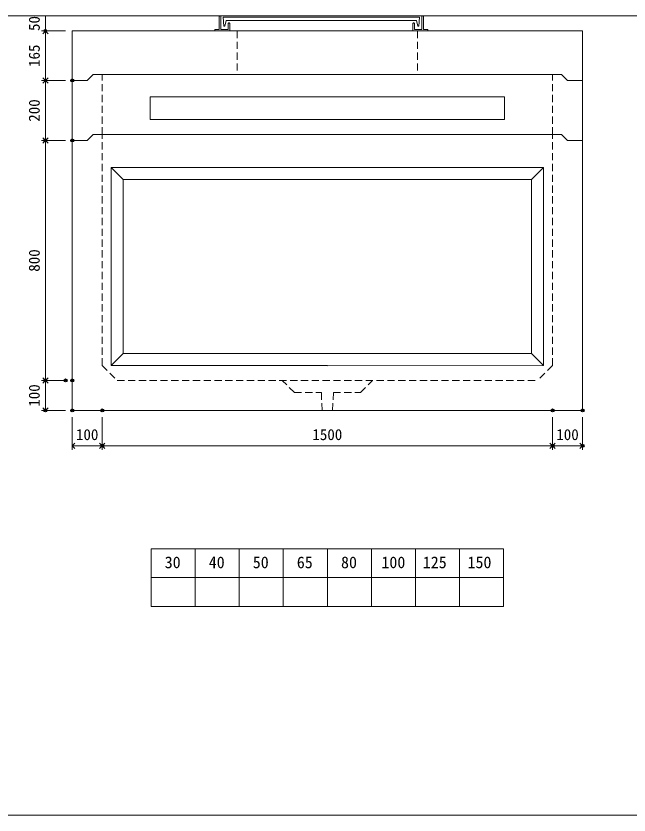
# Model space of a CAD drawing. Units: millimetres, scale not verified. Extents: x -6420 to 6420, y -3037 to 3037.
# Drawn here: x 2323 to 4365, y -2663 to 0 of the extents above; entities that cross this region are included whole.
import ezdxf
from ezdxf.enums import TextEntityAlignment as Align

# ---------------------------------------------------------------- set-up
doc = ezdxf.new("R2010")
doc.units = ezdxf.units.MM
doc.header["$LTSCALE"] = 20
doc.header["$PDMODE"] = 32
doc.header["$PDSIZE"] = 10
doc.linetypes.add('DASHED1', pattern=[1.8, 1.2, -0.6])
doc.linetypes.add('USER2', pattern=[50.8, 31.75, -6.35, 6.35, -6.35])
doc.layers.add('0-1_Defpoints', color=7, linetype='Continuous')
for name, color, linetype, lineweight in [('0-2_gaikei', 7, 'Continuous', 18), ('0-3_moji', 7, 'Continuous', 18), ('0-4_hole', 7, 'DASHED1', 5), ('0-5_kakure', 7, 'Continuous', 5), ('0-8_0', 6, 'Continuous', 18), ('0-A_uchigawa', 3, 'Continuous', 18), ('0-B_pen2破線', 4, 'Continuous', 18), ('0-D_pen2実線', 7, 'Continuous', 18), ('1-2_uchigawa2', 6, 'USER2', 18)]:
    doc.layers.add(name, color=color, linetype=linetype, lineweight=lineweight)
doc.styles.add('ＭＳ ゴシック', font='')
doc.styles.get('ＭＳ ゴシック').set_extended_font_data('MS Gothic')

# ---------------------------------------------------------------- blocks, each defined once
blk = doc.blocks.new('_Open90')
at = {"layer": '0-5_kakure'}
blk.add_line((0, 0), (-1, 0), dxfattribs=at)
blk.add_lwpolyline([(-0.5, 0.5), (0, 0), (-0.5, -0.5)], dxfattribs=at)
blk = doc.blocks.new('D80')
at = {"layer": '0-1_Defpoints'}
for p in [(5093.24, 2375.29), (5004.21, 2175.29), (5093.24, 2175.29)]:
    blk.add_point(p, dxfattribs=at)
at = {"layer": '0-5_kakure'}
for p, q in [((5071.24, 2375.29), (4991.21, 2375.29)), ((5004.21, 2357.29), (5004.21, 2193.29)), ((5071.24, 2175.29), (4991.21, 2175.29))]:
    blk.add_line(p, q, dxfattribs=at)
at = {"layer": '0-5_kakure', "xscale": 18, "yscale": 18}
for p, rotation in [((5004.21, 2375.29), 90), ((5004.21, 2175.29), 270)]:
    blk.add_blockref('_Open90', p, dxfattribs=dict(at, rotation=rotation))
at = {"layer": '0-5_kakure', "style": 'ＭＳ ゴシック'}
blk.add_text('200', height=36.66, rotation=90, dxfattribs=at).set_placement((4996.21, 2237.79), align=Align.BOTTOM_LEFT)
blk = doc.blocks.new('D44')
at = {"layer": '0-1_Defpoints'}
for p in [(5093.24, 2175.29), (5004.21, 1375.29), (5093.24, 1375.29)]:
    blk.add_point(p, dxfattribs=at)
at = {"layer": '0-5_kakure'}
for p, q in [((5071.24, 2175.29), (4991.21, 2175.29)), ((5004.21, 2157.29), (5004.21, 1393.29)), ((5071.24, 1375.29), (4991.21, 1375.29))]:
    blk.add_line(p, q, dxfattribs=at)
at = {"layer": '0-5_kakure', "xscale": 18, "yscale": 18}
for p, rotation in [((5004.21, 2175.29), 90), ((5004.21, 1375.29), 270)]:
    blk.add_blockref('_Open90', p, dxfattribs=dict(at, rotation=rotation))
at = {"layer": '0-5_kakure', "style": 'ＭＳ ゴシック'}
blk.add_text('800', height=36.66, rotation=90, dxfattribs=at).set_placement((4996.21, 1737.79), align=Align.BOTTOM_LEFT)
blk = doc.blocks.new('D45')
at = {"layer": '0-1_Defpoints'}
for p in [(5071.24, 1375.29), (5004.21, 1275.29), (5093.24, 1275.29)]:
    blk.add_point(p, dxfattribs=at)
at = {"layer": '0-5_kakure'}
for p, q in [((5049.24, 1375.29), (4991.21, 1375.29)), ((5004.21, 1357.29), (5004.21, 1293.29)), ((5071.24, 1275.29), (4991.21, 1275.29))]:
    blk.add_line(p, q, dxfattribs=at)
at = {"layer": '0-5_kakure', "xscale": 18, "yscale": 18}
for p, rotation in [((5004.21, 1375.29), 90), ((5004.21, 1275.29), 270)]:
    blk.add_blockref('_Open90', p, dxfattribs=dict(at, rotation=rotation))
at = {"layer": '0-5_kakure', "style": 'ＭＳ ゴシック'}
blk.add_text('100', height=36.66, rotation=90, dxfattribs=at).set_placement((4996.21, 1287.79), align=Align.BOTTOM_LEFT)
blk = doc.blocks.new('D46')
at = {"layer": '0-1_Defpoints'}
for p in [(5093.24, 1275.29), (5193.24, 1275.29), (5193.24, 1157.58)]:
    blk.add_point(p, dxfattribs=at)
at = {"layer": '0-5_kakure'}
for p, q in [((5093.24, 1253.29), (5093.24, 1144.58)), ((5193.24, 1253.29), (5193.24, 1144.58)), ((5111.24, 1157.58), (5175.24, 1157.58))]:
    blk.add_line(p, q, dxfattribs=at)
at = {"layer": '0-5_kakure', "xscale": 18, "yscale": 18, "rotation": 180}
blk.add_blockref('_Open90', (5093.24, 1157.58), dxfattribs=at)
at = {"layer": '0-5_kakure', "xscale": 18, "yscale": 18}
blk.add_blockref('_Open90', (5193.24, 1157.58), dxfattribs=at)
at = {"layer": '0-5_kakure', "style": 'ＭＳ ゴシック'}
blk.add_text('100', height=36.66, dxfattribs=at).set_placement((5105.74, 1165.58), align=Align.BOTTOM_LEFT)
blk = doc.blocks.new('D47')
at = {"layer": '0-1_Defpoints'}
for p in [(5193.24, 1275.29), (6693.24, 1275.29), (6693.24, 1157.58)]:
    blk.add_point(p, dxfattribs=at)
at = {"layer": '0-5_kakure'}
for p, q in [((5193.24, 1253.29), (5193.24, 1144.58)), ((6693.24, 1253.29), (6693.24, 1144.58)), ((5211.24, 1157.58), (6675.24, 1157.58))]:
    blk.add_line(p, q, dxfattribs=at)
at = {"layer": '0-5_kakure', "xscale": 18, "yscale": 18, "rotation": 180}
blk.add_blockref('_Open90', (5193.24, 1157.58), dxfattribs=at)
at = {"layer": '0-5_kakure', "xscale": 18, "yscale": 18}
blk.add_blockref('_Open90', (6693.24, 1157.58), dxfattribs=at)
at = {"layer": '0-5_kakure', "style": 'ＭＳ ゴシック'}
blk.add_text('1500', height=36.66, dxfattribs=at).set_placement((5893.24, 1165.58), align=Align.BOTTOM_LEFT)
blk = doc.blocks.new('D48')
at = {"layer": '0-1_Defpoints'}
for p in [(6693.24, 1275.29), (6793.24, 1275.29), (6793.24, 1157.58)]:
    blk.add_point(p, dxfattribs=at)
at = {"layer": '0-5_kakure'}
for p, q in [((6693.24, 1253.29), (6693.24, 1144.58)), ((6793.24, 1253.29), (6793.24, 1144.58)), ((6711.24, 1157.58), (6775.24, 1157.58))]:
    blk.add_line(p, q, dxfattribs=at)
at = {"layer": '0-5_kakure', "xscale": 18, "yscale": 18, "rotation": 180}
blk.add_blockref('_Open90', (6693.24, 1157.58), dxfattribs=at)
at = {"layer": '0-5_kakure', "xscale": 18, "yscale": 18}
blk.add_blockref('_Open90', (6793.24, 1157.58), dxfattribs=at)
at = {"layer": '0-5_kakure', "style": 'ＭＳ ゴシック'}
blk.add_text('100', height=36.66, dxfattribs=at).set_placement((6705.74, 1165.58), align=Align.BOTTOM_LEFT)
blk = doc.blocks.new('_Open90_43')
at = {"layer": '0-5_kakure'}
blk.add_line((0, 0), (-1, 0), dxfattribs=at)
blk.add_lwpolyline([(-0.5, 0.5), (0, 0), (-0.5, -0.5)], dxfattribs=at)
blk = doc.blocks.new('16 5')
at = {"layer": '0-5_kakure'}
for p, q in [((75.03, 82.5), (-5, 82.5)), ((8, 64.5), (8, -64.5)), ((53.03, -82.5), (-5, -82.5))]:
    blk.add_line(p, q, dxfattribs=at)
at = {"layer": '0-5_kakure', "xscale": 18, "yscale": 18}
for p, rotation in [((8, 82.5), 90), ((8, -82.5), 270)]:
    blk.add_blockref('_Open90_43', p, dxfattribs=dict(at, rotation=rotation))
at = {"layer": '0-5_kakure', "style": 'ＭＳ ゴシック'}
blk.add_text('165', height=36.66, rotation=90, dxfattribs=at).set_placement((0, -37.5), align=Align.BOTTOM_LEFT)
blk = doc.blocks.new('5 0')
at = {"layer": '0-5_kakure'}
for p, q in [((2.73, 37.5), (2.73, -12.5)), ((9.9, -12.5), (-10.27, -12.5))]:
    blk.add_line(p, q, dxfattribs=at)
blk.add_point((2.73, -12.5), dxfattribs=at)
at = {"layer": '0-5_kakure', "style": 'ＭＳ ゴシック'}
blk.add_text('50', height=36.66, rotation=90, dxfattribs=at).set_placement((-5.27, -12.5), align=Align.BOTTOM_LEFT)

msp = doc.modelspace()

# ---------------------------------------------------------------- linework, layer by layer
at = {"layer": '0-2_gaikei'}
for p, q in [((2773.33, -1775.67), (2773.33, -1967.67)), ((2773.33, -1775.67), (2773.33, -1967.67)), ((2773.33, -1775.67), (2773.33, -1967.67)), ((2773.33, -1775.67), (2773.33, -1967.67)), ((2773.33, -1775.67), (3946.67, -1775.67)), ((2920, -1775.67), (2920, -1967.67)), ((3066.67, -1775.67), (3066.67, -1967.67)), ((3066.67, -1775.67), (3066.67, -1967.67)), ((3213.33, -1775.67), (3213.33, -1967.67)), ((3360, -1775.67), (3360, -1967.67)), ((3506.67, -1775.67), (3506.67, -1967.67)), ((3653.33, -1775.67), (3653.33, -1967.67)), ((3800, -1775.67), (3800, -1967.67)), ((3946.67, -1775.67), (3946.67, -1967.67)), ((2773.33, -1871.67), (3946.67, -1871.67)), ((2773.33, -1967.67), (3946.67, -1967.67)), ((-1740, -2663), (6420, -2663))]:
    msp.add_line(p, q, dxfattribs=at)
at = {"layer": '0-3_moji'}
for p, q in [((2510, -49.55), (2510, -414.55)), ((2510, -49.55), (4210, -49.55)), ((2510, -49.55), (4210, -49.55)), ((2510, -49.55), (4210, -49.55)), ((2510, -49.55), (4210, -49.55)), ((2510, -49.55), (4210, -49.55)), ((2510, -49.55), (4210, -49.55)), ((2510, -49.55), (4210, -49.55)), ((2510, -49.55), (4210, -49.55)), ((4210, -414.55), (4210, -49.55)), ((2580, -194.55), (2560, -214.55)), ((2580, -194.55), (2560, -214.55)), ((2580, -194.55), (2560, -214.55)), ((2580, -194.55), (2560, -214.55)), ((2580, -194.55), (2560, -214.55)), ((2580, -194.55), (2560, -214.55)), ((2580, -194.55), (2560, -214.55)), ((2580, -194.55), (2560, -214.55)), ((2580, -194.55), (2560, -214.55)), ((2580, -194.55), (2560, -214.55)), ((2580, -194.55), (2560, -214.55)), ((2580, -194.55), (2560, -214.55)), ((2580, -194.55), (2560, -214.55)), ((2580, -194.55), (2560, -214.55)), ((2580, -194.55), (4140, -194.55)), ((2580, -194.55), (4140, -194.55)), ((2580, -194.55), (4140, -194.55)), ((2580, -194.55), (4140, -194.55)), ((2580, -194.55), (4140, -194.55)), ((2580, -194.55), (4140, -194.55)), ((2580, -194.55), (4140, -194.55)), ((2580, -194.55), (4140, -194.55)), ((2580, -194.55), (4140, -194.55)), ((2580, -194.55), (4140, -194.55)), ((2580, -194.55), (4140, -194.55)), ((2580, -194.55), (4140, -194.55)), ((2580, -194.55), (4140, -194.55)), ((2580, -194.55), (4140, -194.55)), ((4140, -194.55), (4160, -214.55)), ((4140, -194.55), (4160, -214.55)), ((4140, -194.55), (4160, -214.55)), ((4140, -194.55), (4160, -214.55)), ((4140, -194.55), (4160, -214.55)), ((4140, -194.55), (4160, -214.55)), ((4140, -194.55), (4160, -214.55)), ((4140, -194.55), (4160, -214.55)), ((4140, -194.55), (4160, -214.55)), ((4140, -194.55), (4160, -214.55)), ((4140, -194.55), (4160, -214.55)), ((4140, -194.55), (4160, -214.55)), ((4140, -194.55), (4160, -214.55)), ((4140, -194.55), (4160, -214.55)), ((2510, -214.55), (2560, -214.55)), ((2510, -214.55), (2560, -214.55)), ((2510, -214.55), (2560, -214.55)), ((2510, -214.55), (2560, -214.55)), ((2510, -214.55), (2560, -214.55)), ((2510, -214.55), (2560, -214.55)), ((2510, -214.55), (2560, -214.55)), ((2510, -214.55), (2560, -214.55)), ((2510, -214.55), (2560, -214.55)), ((2510, -214.55), (2560, -214.55)), ((2510, -214.55), (2560, -214.55)), ((2510, -214.55), (2560, -214.55)), ((2510, -214.55), (2560, -214.55)), ((2510, -214.55), (2560, -214.55)), ((4160, -214.55), (4210, -214.55)), ((4160, -214.55), (4210, -214.55)), ((4160, -214.55), (4210, -214.55)), ((4160, -214.55), (4210, -214.55)), ((4160, -214.55), (4210, -214.55)), ((4160, -214.55), (4210, -214.55)), ((4160, -214.55), (4210, -214.55)), ((4160, -214.55), (4210, -214.55)), ((4160, -214.55), (4210, -214.55)), ((4160, -214.55), (4210, -214.55)), ((4160, -214.55), (4210, -214.55)), ((4160, -214.55), (4210, -214.55)), ((4160, -214.55), (4210, -214.55)), ((4160, -214.55), (4210, -214.55)), ((2580, -394.55), (2560, -414.55)), ((2580, -394.55), (2560, -414.55)), ((2580, -394.55), (2560, -414.55)), ((2580, -394.55), (2560, -414.55)), ((2580, -394.55), (2560, -414.55)), ((2580, -394.55), (2560, -414.55)), ((2580, -394.55), (2560, -414.55)), ((2580, -394.55), (2560, -414.55)), ((2580, -394.55), (2560, -414.55)), ((2580, -394.55), (2560, -414.55)), ((2580, -394.55), (2560, -414.55)), ((2580, -394.55), (2560, -414.55)), ((2580, -394.55), (2560, -414.55)), ((2580, -394.55), (2560, -414.55)), ((2580, -394.55), (2560, -414.55)), ((2580, -394.55), (2560, -414.55)), ((2580, -394.55), (2560, -414.55)), ((2580, -394.55), (2560, -414.55)), ((2580, -394.55), (4140, -394.55)), ((2580, -394.55), (4140, -394.55)), ((2580, -394.55), (4140, -394.55)), ((2580, -394.55), (4140, -394.55)), ((2580, -394.55), (4140, -394.55)), ((2580, -394.55), (4140, -394.55)), ((2580, -394.55), (4140, -394.55)), ((2580, -394.55), (4140, -394.55)), ((2580, -394.55), (4140, -394.55)), ((2580, -394.55), (4140, -394.55)), ((2580, -394.55), (4140, -394.55)), ((2580, -394.55), (4140, -394.55)), ((2580, -394.55), (4140, -394.55)), ((2580, -394.55), (4140, -394.55)), ((2580, -394.55), (4140, -394.55)), ((2580, -394.55), (4140, -394.55)), ((2580, -394.55), (4140, -394.55)), ((2580, -394.55), (4140, -394.55)), ((4140, -394.55), (4160, -414.55)), ((4140, -394.55), (4160, -414.55)), ((4140, -394.55), (4160, -414.55)), ((4140, -394.55), (4160, -414.55)), ((4140, -394.55), (4160, -414.55)), ((4140, -394.55), (4160, -414.55)), ((4140, -394.55), (4160, -414.55)), ((4140, -394.55), (4160, -414.55)), ((4140, -394.55), (4160, -414.55)), ((4140, -394.55), (4160, -414.55)), ((4140, -394.55), (4160, -414.55)), ((4140, -394.55), (4160, -414.55)), ((4140, -394.55), (4160, -414.55)), ((4140, -394.55), (4160, -414.55)), ((4140, -394.55), (4160, -414.55)), ((4140, -394.55), (4160, -414.55)), ((4140, -394.55), (4160, -414.55)), ((4140, -394.55), (4160, -414.55)), ((2510, -414.55), (2560, -414.55)), ((2510, -414.55), (2560, -414.55)), ((2510, -414.55), (2560, -414.55)), ((2510, -414.55), (2560, -414.55)), ((2510, -414.55), (2560, -414.55)), ((2510, -414.55), (2510, -1314.55)), ((2510, -414.55), (2560, -414.55)), ((2510, -414.55), (2560, -414.55)), ((2510, -414.55), (2560, -414.55)), ((2510, -414.55), (2560, -414.55)), ((2510, -414.55), (2560, -414.55)), ((2510, -414.55), (2560, -414.55)), ((2510, -414.55), (2560, -414.55)), ((2510, -414.55), (2560, -414.55)), ((2510, -414.55), (2560, -414.55)), ((2510, -414.55), (2560, -414.55)), ((2510, -414.55), (2560, -414.55)), ((2510, -414.55), (2560, -414.55)), ((2510, -414.55), (2560, -414.55)), ((4160, -414.55), (4210, -414.55)), ((4160, -414.55), (4210, -414.55)), ((4160, -414.55), (4210, -414.55)), ((4160, -414.55), (4210, -414.55)), ((4160, -414.55), (4210, -414.55)), ((4160, -414.55), (4210, -414.55)), ((4160, -414.55), (4210, -414.55)), ((4160, -414.55), (4210, -414.55)), ((4160, -414.55), (4210, -414.55)), ((4160, -414.55), (4210, -414.55)), ((4160, -414.55), (4210, -414.55)), ((4160, -414.55), (4210, -414.55)), ((4160, -414.55), (4210, -414.55)), ((4160, -414.55), (4210, -414.55)), ((4160, -414.55), (4210, -414.55)), ((4160, -414.55), (4210, -414.55)), ((4160, -414.55), (4210, -414.55)), ((4160, -414.55), (4210, -414.55)), ((4210, -1314.55), (4210, -414.55)), ((2510, -1314.55), (4210, -1314.55))]:
    msp.add_line(p, q, dxfattribs=at)
at = {"layer": '0-3_moji', "lineweight": 5}
msp.add_line((2510, -64.55), (2510, -49.55), dxfattribs=at)
msp.add_line((2510, -64.55), (2510, -49.55), dxfattribs=at)
at = {"layer": '0-4_hole'}
for p, q in [((3060, -49.55), (3060, -194.55)), ((3660, -49.55), (3660, -194.55)), ((2610, -394.55), (2610, -194.55)), ((4110, -394.55), (4110, -194.55)), ((2610, -1164.55), (2610, -394.55)), ((4110, -1164.55), (4110, -394.55)), ((2610, -1164.55), (2660, -1214.55)), ((4110, -1164.55), (4060, -1214.55)), ((2660, -1214.55), (4060, -1214.55)), ((3250, -1254.55), (3210, -1214.55)), ((3250, -1254.55), (3340, -1254.55)), ((3340, -1254.55), (3342.5, -1314.55)), ((3380, -1254.55), (3377.5, -1314.55))]:
    msp.add_line(p, q, dxfattribs=at)
msp.add_lwpolyline([(3380, -1254.55), (3470, -1254.55), (3510, -1214.55)], dxfattribs=at)
at = {"layer": '0-5_kakure'}
for p, q in [((2489, 0.45), (2407.97, 0.45)), ((2420.97, 0.45), (2488, 0.45))]:
    msp.add_line(p, q, dxfattribs=at)
at = {"layer": '0-8_0'}
for p, q in [((2640, -504.55), (3360, -504.55)), ((2640, -504.55), (2640, -1164.55)), ((2680, -544.55), (2640, -504.55)), ((4080, -504.55), (3360, -504.55)), ((4040, -544.55), (4080, -504.55)), ((4080, -504.55), (4080, -1164.55)), ((4080, -504.55), (4080, -1164.55)), ((2680, -544.55), (2680, -1124.55)), ((2680, -544.55), (3360, -544.55)), ((2680, -544.55), (3360, -544.55)), ((4040, -544.55), (3360, -544.55)), ((4040, -544.55), (4040, -1124.55)), ((2680, -1124.55), (2640, -1164.55)), ((2680, -1124.55), (3360, -1124.55)), ((2640, -1164.55), (3360, -1164.55)), ((3360.69, -1165.24), (4080, -1164.55))]:
    msp.add_line(p, q, dxfattribs=at)
msp.add_lwpolyline([(3360, -1124.55), (4040, -1124.55), (4080, -1164.55)], dxfattribs=at)
at = {"layer": '0-A_uchigawa'}
for p, q in [((3002, 0.45), (3005, 0.45)), ((3005, 0.45), (3005, -44.55)), ((3675, 0.45), (3678, 0.45)), ((3675, 0.45), (3675, -44.55)), ((3000, -1.55), (3000, -44.55)), ((3012.81, -4.05), (3667.14, -4.05)), ((3012.81, -4.05), (3015.3, -34.05)), ((3023.33, -15.05), (3019.01, -34.05)), ((3023.33, -15.05), (3656.67, -15.05)), ((3030, -24.55), (3030, -44.55)), ((3032, -22.55), (3033, -22.55)), ((3035, -24.55), (3035, -49.55)), ((3645, -24.55), (3645, -49.55)), ((3648, -22.55), (3647, -22.55)), ((3650, -24.55), (3650, -44.55)), ((3656.67, -15.05), (3660.99, -34.05)), ((3667.14, -4.05), (3664.89, -34.05)), ((3680, -1.55), (3680, -44.55)), ((2985, -46.55), (2985, -47.55)), ((2987, -44.55), (3000, -44.55)), ((3040, -49.55), (2987, -49.55)), ((3005, -44.55), (3030, -44.55)), ((3015.3, -34.05), (3019.01, -34.05)), ((3645, -49.55), (3693, -49.55)), ((3675, -44.55), (3650, -44.55)), ((3664.89, -34.05), (3660.99, -34.05)), ((3693, -44.55), (3680, -44.55)), ((3695, -46.55), (3695, -47.55))]:
    msp.add_line(p, q, dxfattribs=at)
for centre, start, end in [((3002, -1.55), 90, 180), ((3678, -1.55), 0, 90), ((3032, -24.55), 90, 180), ((3033, -24.55), 0, 90), ((3647, -24.55), 90, 180), ((3648, -24.55), 0, 90), ((2987, -46.55), 90, 180), ((2987, -47.55), 180, 270), ((3693, -46.55), 0, 90), ((3693, -47.55), 270, 0)]:
    msp.add_arc(centre, 2, start, end, dxfattribs=at)
at = {"layer": '0-B_pen2破線'}
msp.add_line((-1740, 0.45), (6420, 0.45), dxfattribs=at)
at = {"layer": '1-2_uchigawa2'}
for p, q in [((2770, -269.55), (3360, -269.55)), ((2770, -269.55), (2770, -344.55)), ((3950, -269.55), (3360, -269.55)), ((3950, -269.55), (3950, -344.55)), ((2770, -344.55), (3360, -344.55)), ((3950, -344.55), (3360, -344.55))]:
    msp.add_line(p, q, dxfattribs=at)

# ---------------------------------------------------------------- block references
at = {"layer": '0-5_kakure'}
for name, p in [('5 0', (2418.24, -37.05)), ('16 5', (2412.97, -132.05)), ('D80', (-2583.24, -2589.84)), ('D44', (-2583.24, -2589.84)), ('D45', (-2583.24, -2589.84)), ('D46', (-2583.24, -2589.84)), ('D47', (-2583.24, -2589.84)), ('D48', (-2583.24, -2589.84))]:
    msp.add_blockref(name, p, dxfattribs=at)

# ---------------------------------------------------------------- texts
at = {"layer": '0-D_pen2実線', "style": 'ＭＳ ゴシック'}
for s, p in [('30', (2818.19, -1852.03)), ('40', (2964.86, -1852.03)), ('50', (3111.53, -1852.03)), ('65', (3258.19, -1852.03)), ('80', (3405.41, -1852.03)), ('100', (3539.9, -1852.03)), ('125', (3677.75, -1852.03)), ('150', (3826.77, -1852.03))]:
    msp.add_text(s, height=39.1, dxfattribs=at).set_placement(p, align=Align.BOTTOM_LEFT)

doc.saveas('drawing.dxf')
